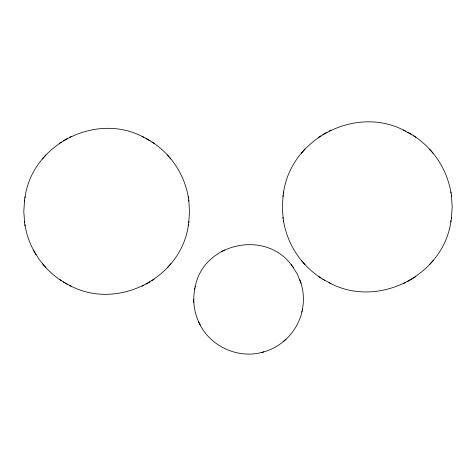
<?xml version="1.0" encoding="UTF-8"?>
<svg xmlns="http://www.w3.org/2000/svg" width="476" height="476" viewBox="0 0 476 476"><rect width="100%" height="100%" fill="white"/><g stroke="black" fill="none" stroke-linecap="round" stroke-linejoin="round"><path stroke-width="0.71" d="M193.762 300.178L193.875 295.376L194.815 288.45M24.597 200.027L23.8 211.326L24.597 222.625M188.752 222.625L189.549 211.326L188.752 200.027M283.143 195.303L282.327 206.881L283.143 218.466M451.385 218.466L452.2 206.881L451.385 195.303M24.919 197.915C31.946 144.24 96.426 111.485 143.853 137.326M69.496 285.326C116.929 311.167 181.404 278.412 188.431 224.737M329.16 282.726C377.777 309.21 443.87 275.646 451.052 220.626M283.476 193.137C290.675 138.129 356.756 104.559 405.362 131.043M24.425 201.193L25.091 196.761M188.258 225.892L188.93 221.465M282.964 196.493L283.648 191.953M450.873 221.816L451.563 217.27M302.331 309.971C304.229 300.558 303.611 290.628 300.457 281.548M195.095 287.165C203.228 242.689 266.227 229.051 292.127 265.935M262.96 352.109C282.209 347.087 297.881 330.713 302.052 311.256M194.636 289.301L195.273 286.32M301.873 312.101L302.51 309.12M429.548 264.632L433.118 260.521M42.418 158.99L43.982 157.193M44.381 156.723L45.904 154.98M169.367 265.459L170.938 263.662M167.445 267.673L168.968 265.929M301.403 153.248L303.016 151.404M303.42 150.922L304.979 149.131M284.648 340.471L286.052 339.239M283.333 341.625L284.69 340.441M59.208 143.395L61.374 142.015M63.254 140.813L67.318 138.468M318.617 137.261L320.836 135.844M322.764 134.619L326.929 132.209M150.095 281.84L146.031 284.184M151.975 280.638L154.141 279.263M415.911 276.508L407.599 281.554M69.496 137.326L71.37 136.35M329.16 131.043L331.076 130.043M141.985 286.302L143.853 285.326M221.614 251.459L222.97 250.751M223.303 250.572L224.571 249.912M403.452 283.726L405.362 282.726M199.486 323.585C210.219 346.338 237.917 359.017 262.157 352.311M261.324 352.537L263.894 351.853M403.452 130.043L411.764 134.619M407.599 132.209C416.47 136.957 424.503 143.318 431.107 150.922M146.031 138.468L150.095 140.813M141.985 136.35C152.195 141.277 161.542 148.131 168.968 156.723M322.764 279.15L331.076 283.726M67.318 284.184L63.254 281.84M71.37 286.302C61.154 281.375 51.813 274.527 44.381 265.929M413.692 135.844L415.911 137.261M151.975 142.015L154.141 143.395M303.42 262.847C309.471 269.874 316.832 275.717 324.793 280.441M318.617 276.508L320.836 277.919M59.208 279.263L61.374 280.638M431.512 151.404C442.496 163.982 449.505 179.934 451.563 196.493M282.964 217.27C285.023 233.835 292.032 249.781 303.016 262.365M169.367 157.193C180.083 169.468 186.919 185.027 188.93 201.193M34.98 252.815L39.151 259.372L43.982 265.459M429.548 149.131L433.118 153.248M301.403 260.521L304.979 264.632M167.445 154.98L170.938 158.99M42.418 263.662L45.904 267.673M292.282 266.155L297.298 274.063L301.022 283.202M291.086 264.573L293.353 267.56M24.425 221.465C25.781 232.205 29.197 242.712 34.581 252.113M33.403 250.055L36.134 254.833M193.738 299.309C193.768 307.567 195.648 315.838 199.325 323.246M198.546 321.675L200.247 325.132M299.755 279.525L300.314 281.155M450.873 191.953L451.052 193.137M283.476 220.626L283.648 221.816M188.258 196.761L188.431 197.915M24.919 224.737L25.091 225.892M193.803 301.504L193.827 302.373"/></g></svg>
